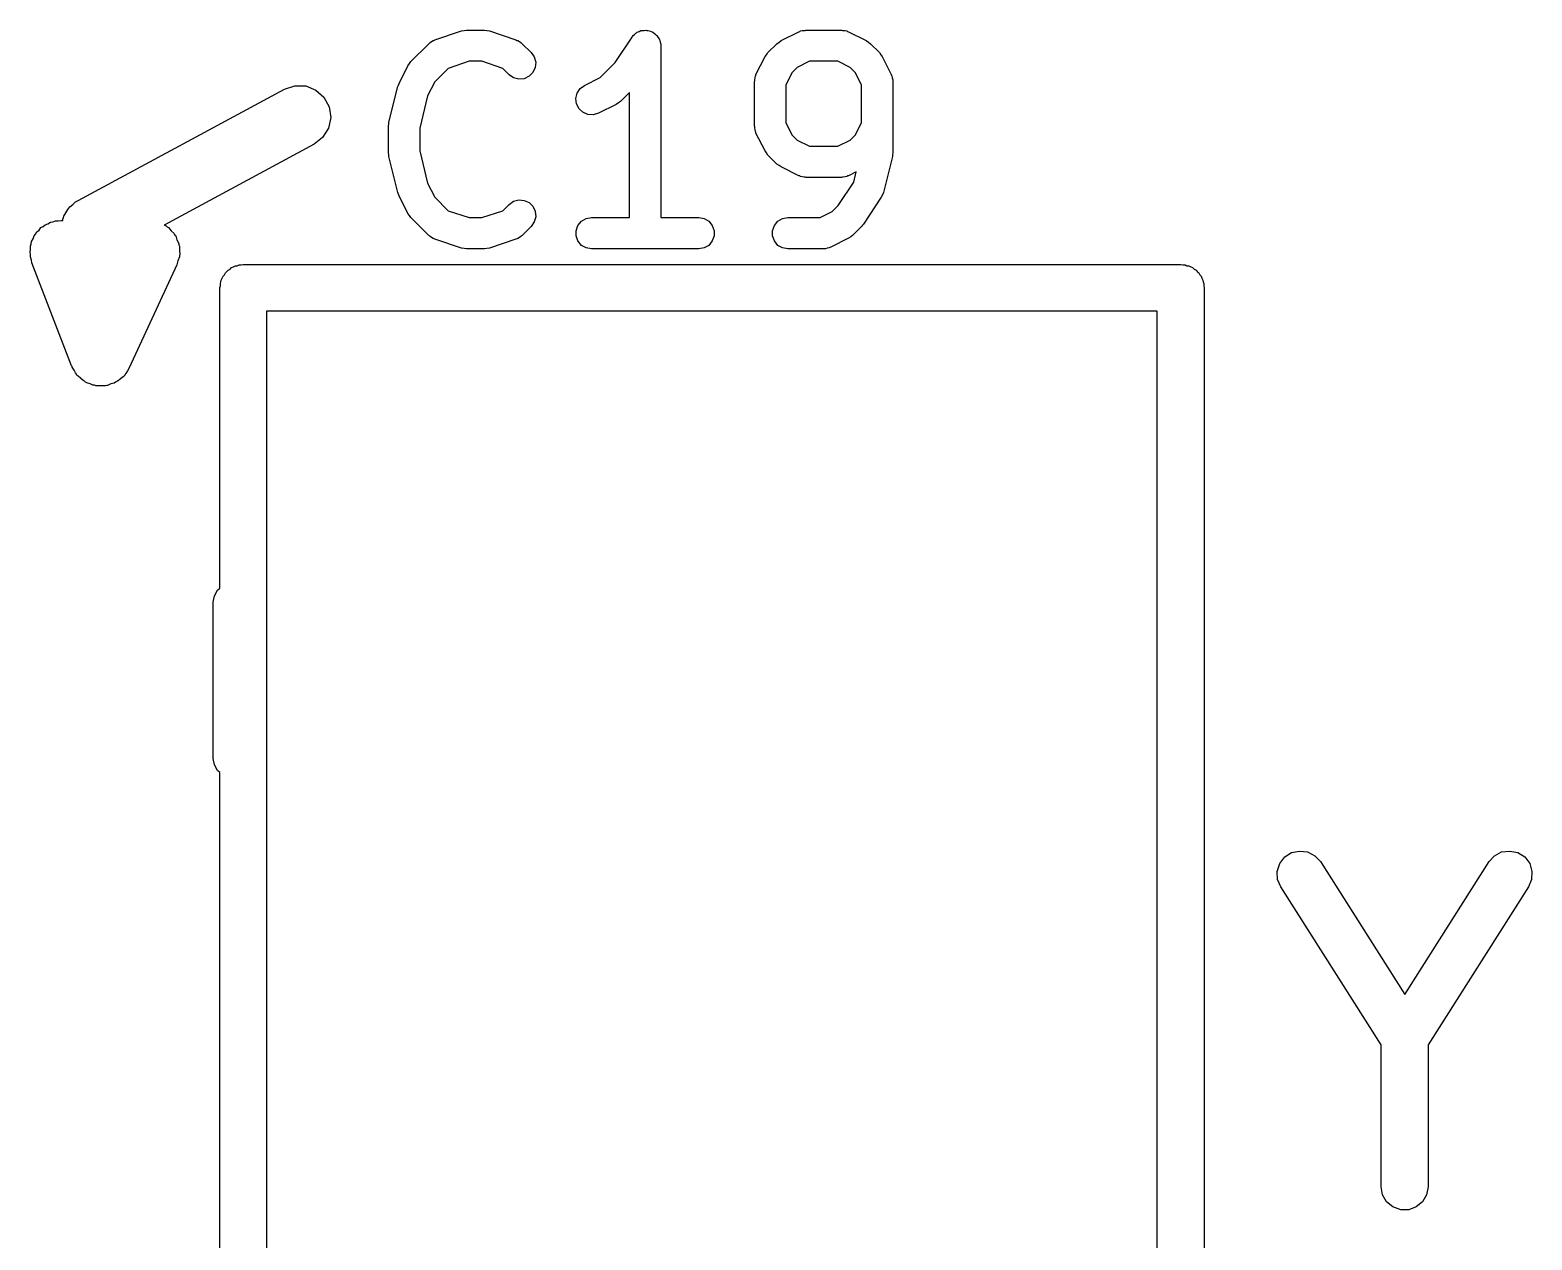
# Model space of a CAD drawing. Extents: x 83.4 to 168.1, y -157.3 to -85.4.
# Drawn here: x 140.333 to 145.139, y -107.853 to -103.982 of the extents above; entities that cross this region are included whole.
import ezdxf

# ---------------------------------------------------------------- set-up
doc = ezdxf.new("R2010")
doc.units = 0
doc.header["$MEASUREMENT"] = 0
doc.layers.add('BLACK', color=7, linetype='CONTINUOUS')

msp = doc.modelspace()

# ---------------------------------------------------------------- linework, layer by layer
at = {"layer": 'Black'}
for p, q in [((141.628, -104.013), (141.714, -103.985)), ((141.714, -103.985), (141.722, -103.984)), ((141.722, -103.984), (141.73, -103.982)), ((141.73, -103.982), (141.787, -103.982)), ((141.787, -103.982), (141.795, -103.984)), ((141.795, -103.984), (141.803, -103.985)), ((141.803, -103.985), (141.888, -104.013)), ((142.261, -104.003), (142.263, -104)), ((142.263, -104), (142.267, -103.996)), ((142.267, -103.996), (142.272, -103.992)), ((142.272, -103.992), (142.274, -103.991)), ((142.274, -103.991), (142.276, -103.989)), ((142.276, -103.989), (142.282, -103.987)), ((142.282, -103.987), (142.287, -103.984)), ((142.287, -103.984), (142.29, -103.984)), ((142.29, -103.984), (142.292, -103.983)), ((142.292, -103.983), (142.298, -103.983)), ((142.298, -103.983), (142.304, -103.982)), ((142.304, -103.982), (142.307, -103.983)), ((142.307, -103.983), (142.31, -103.983)), ((142.31, -103.983), (142.315, -103.985)), ((142.315, -103.985), (142.321, -103.987)), ((142.321, -103.987), (142.324, -103.988)), ((142.324, -103.988), (142.326, -103.989)), ((142.326, -103.989), (142.331, -103.993)), ((142.331, -103.993), (142.336, -103.996)), ((142.336, -103.996), (142.337, -103.998)), ((142.337, -103.998), (142.339, -104)), ((142.339, -104), (142.342, -104.005)), ((142.736, -104.016), (142.793, -103.988)), ((142.793, -103.988), (142.796, -103.987)), ((142.796, -103.987), (142.798, -103.985)), ((142.798, -103.985), (142.804, -103.984)), ((142.804, -103.984), (142.81, -103.983)), ((142.81, -103.983), (142.813, -103.983)), ((142.813, -103.983), (142.815, -103.982)), ((142.815, -103.982), (142.93, -103.982)), ((142.93, -103.982), (142.933, -103.983)), ((142.933, -103.983), (142.935, -103.983)), ((142.935, -103.983), (142.941, -103.984)), ((142.941, -103.984), (142.947, -103.985)), ((142.947, -103.985), (142.949, -103.987)), ((142.949, -103.987), (142.952, -103.988)), ((142.952, -103.988), (143.009, -104.016)), ((141.552, -104.083), (141.609, -104.026)), ((141.609, -104.026), (141.611, -104.024)), ((141.611, -104.024), (141.613, -104.022)), ((141.613, -104.022), (141.618, -104.019)), ((141.618, -104.019), (141.623, -104.016)), ((141.623, -104.016), (141.626, -104.015)), ((141.626, -104.015), (141.628, -104.013)), ((141.888, -104.013), (141.891, -104.015)), ((141.891, -104.015), (141.894, -104.016)), ((141.894, -104.016), (141.899, -104.019)), ((141.899, -104.019), (141.904, -104.022)), ((141.904, -104.022), (141.906, -104.024)), ((141.906, -104.024), (141.908, -104.026)), ((141.908, -104.026), (141.937, -104.054)), ((142.205, -104.086), (142.26, -104.005)), ((142.26, -104.005), (142.261, -104.003)), ((142.342, -104.005), (142.346, -104.01)), ((142.346, -104.01), (142.347, -104.013)), ((142.347, -104.013), (142.348, -104.015)), ((142.348, -104.015), (142.349, -104.021)), ((142.349, -104.021), (142.351, -104.027)), ((142.351, -104.027), (142.351, -104.03)), ((142.351, -104.03), (142.351, -104.032)), ((142.351, -104.032), (142.351, -104.582)), ((142.694, -104.054), (142.723, -104.026)), ((142.723, -104.026), (142.73, -104.021)), ((142.73, -104.021), (142.736, -104.016)), ((143.009, -104.016), (143.016, -104.021)), ((143.016, -104.021), (143.022, -104.026)), ((143.022, -104.026), (143.051, -104.054)), ((141.514, -104.153), (141.542, -104.096)), ((141.542, -104.096), (141.547, -104.089)), ((141.547, -104.089), (141.552, -104.083)), ((141.738, -104.082), (141.671, -104.105)), ((141.779, -104.082), (141.738, -104.082)), ((141.846, -104.105), (141.779, -104.082)), ((141.937, -104.054), (141.946, -104.068)), ((141.946, -104.068), (141.951, -104.085)), ((141.951, -104.085), (141.949, -104.102)), ((142.157, -104.134), (142.205, -104.086)), ((142.656, -104.124), (142.685, -104.067)), ((142.685, -104.067), (142.69, -104.061)), ((142.69, -104.061), (142.694, -104.054)), ((142.827, -104.082), (142.788, -104.102)), ((142.918, -104.082), (142.827, -104.082)), ((142.957, -104.102), (142.918, -104.082)), ((143.051, -104.054), (143.055, -104.061)), ((143.055, -104.061), (143.06, -104.067)), ((143.06, -104.067), (143.089, -104.124)), ((141.671, -104.105), (141.628, -104.148)), ((141.866, -104.125), (141.846, -104.105)), ((141.88, -104.135), (141.866, -104.125)), ((141.897, -104.139), (141.88, -104.135)), ((141.914, -104.138), (141.897, -104.139)), ((141.93, -104.13), (141.914, -104.138)), ((141.942, -104.118), (141.93, -104.13)), ((141.949, -104.102), (141.942, -104.118)), ((142.107, -104.159), (142.157, -104.134)), ((142.651, -104.147), (142.652, -104.144)), ((142.652, -104.141), (142.653, -104.135)), ((142.652, -104.144), (142.652, -104.141)), ((142.653, -104.135), (142.654, -104.129)), ((142.654, -104.129), (142.656, -104.127)), ((142.656, -104.127), (142.656, -104.124)), ((142.771, -104.119), (142.751, -104.158)), ((142.788, -104.102), (142.771, -104.119)), ((142.974, -104.119), (142.957, -104.102)), ((142.994, -104.158), (142.974, -104.119)), ((143.089, -104.124), (143.09, -104.127)), ((143.09, -104.127), (143.091, -104.129)), ((143.091, -104.129), (143.092, -104.135)), ((143.092, -104.135), (143.094, -104.141)), ((143.094, -104.141), (143.094, -104.144)), ((143.094, -104.144), (143.094, -104.147)), ((140.487, -104.527), (141.147, -104.171)), ((141.147, -104.171), (141.18, -104.16)), ((141.18, -104.16), (141.215, -104.161)), ((141.215, -104.161), (141.247, -104.174)), ((141.247, -104.174), (141.273, -104.197)), ((141.481, -104.277), (141.51, -104.163)), ((141.51, -104.163), (141.512, -104.158)), ((141.512, -104.158), (141.514, -104.153)), ((141.605, -104.193), (141.58, -104.296)), ((141.628, -104.148), (141.605, -104.193)), ((142.08, -104.201), (142.084, -104.184)), ((142.084, -104.184), (142.093, -104.169)), ((142.093, -104.169), (142.107, -104.159)), ((142.251, -104.182), (142.222, -104.211)), ((142.251, -104.582), (142.251, -104.182)), ((142.651, -104.289), (142.651, -104.147)), ((142.751, -104.158), (142.751, -104.278)), ((142.994, -104.278), (142.994, -104.158)), ((143.094, -104.147), (143.094, -104.375)), ((141.273, -104.197), (141.29, -104.228)), ((141.29, -104.228), (141.295, -104.262)), ((142.082, -104.218), (142.08, -104.201)), ((142.09, -104.234), (142.082, -104.218)), ((142.102, -104.245), (142.09, -104.234)), ((142.209, -104.22), (142.152, -104.248)), ((142.216, -104.215), (142.209, -104.22)), ((142.222, -104.211), (142.216, -104.215)), ((141.295, -104.262), (141.288, -104.296)), ((141.48, -104.289), (141.481, -104.283)), ((141.48, -104.375), (141.48, -104.289)), ((141.481, -104.283), (141.481, -104.277)), ((142.118, -104.252), (142.102, -104.245)), ((142.135, -104.253), (142.118, -104.252)), ((142.152, -104.248), (142.135, -104.253)), ((142.652, -104.292), (142.651, -104.289)), ((142.751, -104.278), (142.771, -104.317)), ((142.974, -104.317), (142.994, -104.278)), ((141.269, -104.326), (141.242, -104.347)), ((141.288, -104.296), (141.269, -104.326)), ((141.58, -104.296), (141.58, -104.369)), ((142.652, -104.295), (142.652, -104.292)), ((142.653, -104.301), (142.652, -104.295)), ((142.654, -104.307), (142.653, -104.301)), ((142.656, -104.309), (142.654, -104.307)), ((142.656, -104.312), (142.656, -104.309)), ((142.685, -104.369), (142.656, -104.312)), ((142.771, -104.317), (142.788, -104.334)), ((142.788, -104.334), (142.827, -104.354)), ((142.918, -104.354), (142.957, -104.334)), ((142.957, -104.334), (142.974, -104.317)), ((141.242, -104.347), (140.762, -104.606)), ((141.481, -104.381), (141.48, -104.375)), ((141.481, -104.387), (141.481, -104.381)), ((141.58, -104.369), (141.605, -104.472)), ((142.69, -104.375), (142.685, -104.369)), ((142.694, -104.382), (142.69, -104.375)), ((142.723, -104.411), (142.694, -104.382)), ((142.827, -104.354), (142.918, -104.354)), ((143.094, -104.375), (143.093, -104.381)), ((143.093, -104.381), (143.093, -104.387)), ((141.51, -104.502), (141.481, -104.387)), ((142.73, -104.415), (142.723, -104.411)), ((142.736, -104.42), (142.73, -104.415)), ((142.793, -104.448), (142.736, -104.42)), ((143.093, -104.387), (143.064, -104.502)), ((141.605, -104.472), (141.628, -104.517)), ((142.796, -104.449), (142.793, -104.448)), ((142.798, -104.451), (142.796, -104.449)), ((142.804, -104.452), (142.798, -104.451)), ((142.81, -104.453), (142.804, -104.452)), ((142.813, -104.453), (142.81, -104.453)), ((142.815, -104.454), (142.813, -104.453)), ((142.93, -104.454), (142.815, -104.454)), ((142.919, -104.543), (142.969, -104.469)), ((142.933, -104.453), (142.93, -104.454)), ((142.935, -104.453), (142.933, -104.453)), ((142.941, -104.452), (142.935, -104.453)), ((142.947, -104.451), (142.941, -104.452)), ((142.949, -104.449), (142.947, -104.451)), ((142.952, -104.448), (142.949, -104.449)), ((142.977, -104.436), (142.952, -104.448)), ((142.969, -104.469), (142.977, -104.436)), ((140.479, -104.532), (140.483, -104.53)), ((140.483, -104.53), (140.487, -104.527)), ((141.512, -104.507), (141.51, -104.502)), ((141.514, -104.512), (141.512, -104.507)), ((141.542, -104.569), (141.514, -104.512)), ((141.628, -104.517), (141.671, -104.56)), ((141.866, -104.54), (141.88, -104.53)), ((141.88, -104.53), (141.897, -104.525)), ((141.897, -104.525), (141.914, -104.527)), ((141.914, -104.527), (141.93, -104.534)), ((143.057, -104.517), (143, -104.603)), ((143.061, -104.509), (143.057, -104.517)), ((143.064, -104.502), (143.061, -104.509)), ((140.44, -104.582), (140.441, -104.578)), ((140.441, -104.578), (140.448, -104.567)), ((140.448, -104.567), (140.454, -104.556)), ((140.454, -104.556), (140.457, -104.552)), ((140.457, -104.552), (140.46, -104.548)), ((140.46, -104.548), (140.47, -104.54)), ((140.47, -104.54), (140.479, -104.532)), ((141.547, -104.575), (141.542, -104.569)), ((141.552, -104.582), (141.547, -104.575)), ((141.671, -104.56), (141.738, -104.582)), ((141.779, -104.582), (141.846, -104.56)), ((141.846, -104.56), (141.866, -104.54)), ((141.93, -104.534), (141.942, -104.546)), ((141.942, -104.546), (141.949, -104.562)), ((141.949, -104.562), (141.951, -104.58)), ((142.861, -104.582), (142.9, -104.563)), ((142.9, -104.563), (142.919, -104.543)), ((140.355, -104.628), (140.362, -104.622)), ((140.362, -104.622), (140.368, -104.614)), ((140.368, -104.614), (140.375, -104.611)), ((140.375, -104.611), (140.381, -104.605)), ((140.381, -104.605), (140.39, -104.602)), ((140.39, -104.602), (140.398, -104.597)), ((140.398, -104.597), (140.406, -104.596)), ((140.406, -104.596), (140.414, -104.593)), ((140.414, -104.593), (140.423, -104.593)), ((140.423, -104.593), (140.433, -104.591)), ((140.433, -104.591), (140.438, -104.591)), ((140.438, -104.587), (140.44, -104.582)), ((140.438, -104.591), (140.438, -104.587)), ((140.762, -104.606), (140.769, -104.609)), ((140.769, -104.609), (140.772, -104.612)), ((140.772, -104.612), (140.776, -104.614)), ((140.776, -104.614), (140.785, -104.624)), ((140.785, -104.624), (140.794, -104.633)), ((141.609, -104.639), (141.552, -104.582)), ((141.738, -104.582), (141.779, -104.582)), ((141.937, -104.611), (141.908, -104.639)), ((141.946, -104.596), (141.937, -104.611)), ((141.951, -104.58), (141.946, -104.596)), ((142.081, -104.624), (142.086, -104.607)), ((142.081, -104.641), (142.081, -104.624)), ((142.086, -104.607), (142.098, -104.594)), ((142.098, -104.594), (142.113, -104.585)), ((142.113, -104.585), (142.13, -104.582)), ((142.13, -104.582), (142.251, -104.582)), ((142.351, -104.582), (142.473, -104.582)), ((142.473, -104.582), (142.49, -104.585)), ((142.49, -104.585), (142.505, -104.594)), ((142.505, -104.594), (142.516, -104.607)), ((142.516, -104.607), (142.522, -104.624)), ((142.522, -104.624), (142.522, -104.641)), ((142.709, -104.624), (142.715, -104.607)), ((142.709, -104.641), (142.709, -104.624)), ((142.715, -104.607), (142.726, -104.594)), ((142.726, -104.594), (142.741, -104.585)), ((142.741, -104.585), (142.758, -104.582)), ((142.758, -104.582), (142.861, -104.582)), ((142.994, -104.611), (142.965, -104.639)), ((142.997, -104.606), (142.994, -104.611)), ((143, -104.603), (142.997, -104.606)), ((140.334, -104.674), (140.337, -104.666)), ((140.334, -104.683), (140.334, -104.674)), ((140.337, -104.666), (140.338, -104.659)), ((140.338, -104.659), (140.343, -104.65)), ((140.343, -104.65), (140.346, -104.641)), ((140.346, -104.641), (140.351, -104.635)), ((140.351, -104.635), (140.355, -104.628)), ((140.794, -104.633), (140.796, -104.638)), ((140.796, -104.638), (140.799, -104.641)), ((140.799, -104.641), (140.803, -104.653)), ((140.803, -104.653), (140.809, -104.665)), ((140.809, -104.665), (140.809, -104.669)), ((140.809, -104.669), (140.811, -104.674)), ((140.811, -104.674), (140.811, -104.687)), ((141.611, -104.641), (141.609, -104.639)), ((141.613, -104.643), (141.611, -104.641)), ((141.618, -104.646), (141.613, -104.643)), ((141.623, -104.649), (141.618, -104.646)), ((141.626, -104.65), (141.623, -104.649)), ((141.628, -104.651), (141.626, -104.65)), ((141.714, -104.68), (141.628, -104.651)), ((141.888, -104.651), (141.803, -104.68)), ((141.891, -104.65), (141.888, -104.651)), ((141.894, -104.649), (141.891, -104.65)), ((141.899, -104.646), (141.894, -104.649)), ((141.904, -104.643), (141.899, -104.646)), ((141.906, -104.641), (141.904, -104.643)), ((141.908, -104.639), (141.906, -104.641)), ((142.086, -104.657), (142.081, -104.641)), ((142.098, -104.671), (142.086, -104.657)), ((142.113, -104.679), (142.098, -104.671)), ((142.505, -104.671), (142.49, -104.679)), ((142.516, -104.657), (142.505, -104.671)), ((142.522, -104.641), (142.516, -104.657)), ((142.715, -104.657), (142.709, -104.641)), ((142.726, -104.671), (142.715, -104.657)), ((142.741, -104.679), (142.726, -104.671)), ((142.952, -104.648), (142.895, -104.677)), ((142.959, -104.644), (142.952, -104.648)), ((142.965, -104.639), (142.959, -104.644)), ((140.333, -104.693), (140.334, -104.683)), ((140.334, -104.701), (140.333, -104.693)), ((140.334, -104.708), (140.334, -104.701)), ((140.338, -104.718), (140.334, -104.708)), ((140.339, -104.727), (140.338, -104.718)), ((140.806, -104.721), (140.803, -104.733)), ((140.811, -104.708), (140.806, -104.721)), ((140.811, -104.687), (140.812, -104.699)), ((140.812, -104.699), (140.811, -104.704)), ((140.811, -104.704), (140.811, -104.708)), ((141.722, -104.681), (141.714, -104.68)), ((141.73, -104.682), (141.722, -104.681)), ((141.787, -104.682), (141.73, -104.682)), ((141.795, -104.681), (141.787, -104.682)), ((141.803, -104.68), (141.795, -104.681)), ((142.13, -104.682), (142.113, -104.679)), ((142.473, -104.682), (142.13, -104.682)), ((142.49, -104.679), (142.473, -104.682)), ((142.758, -104.682), (142.741, -104.679)), ((142.873, -104.682), (142.758, -104.682)), ((142.875, -104.682), (142.873, -104.682)), ((142.878, -104.682), (142.875, -104.682)), ((142.884, -104.68), (142.878, -104.682)), ((142.89, -104.679), (142.884, -104.68)), ((142.892, -104.678), (142.89, -104.679)), ((142.895, -104.677), (142.892, -104.678)), ((140.466, -105.057), (140.339, -104.727)), ((140.803, -104.733), (140.65, -105.063)), ((140.948, -104.776), (140.951, -104.77)), ((140.951, -104.77), (140.955, -104.765)), ((140.955, -104.765), (140.958, -104.759)), ((140.958, -104.759), (140.963, -104.755)), ((140.963, -104.755), (140.967, -104.75)), ((140.967, -104.75), (140.973, -104.747)), ((140.973, -104.747), (140.978, -104.742)), ((140.978, -104.742), (140.984, -104.74)), ((140.984, -104.74), (140.99, -104.737)), ((140.99, -104.737), (140.996, -104.736)), ((140.996, -104.736), (141.002, -104.733)), ((141.002, -104.733), (141.009, -104.733)), ((141.009, -104.733), (141.015, -104.732)), ((141.015, -104.732), (144.015, -104.732)), ((144.015, -104.732), (144.022, -104.733)), ((144.022, -104.733), (144.029, -104.733)), ((144.029, -104.733), (144.035, -104.736)), ((144.035, -104.736), (144.041, -104.737)), ((144.041, -104.737), (144.047, -104.74)), ((144.047, -104.74), (144.053, -104.742)), ((144.053, -104.742), (144.058, -104.747)), ((144.058, -104.747), (144.064, -104.75)), ((144.064, -104.75), (144.068, -104.755)), ((144.068, -104.755), (144.073, -104.759)), ((144.073, -104.759), (144.076, -104.765)), ((144.076, -104.765), (144.08, -104.77)), ((144.08, -104.77), (144.083, -104.776)), ((140.94, -104.807), (140.942, -104.801)), ((140.94, -105.768), (140.94, -104.807)), ((140.942, -104.794), (140.944, -104.788)), ((140.942, -104.801), (140.942, -104.794)), ((140.944, -104.788), (140.945, -104.782)), ((140.945, -104.782), (140.948, -104.776)), ((144.083, -104.776), (144.086, -104.782)), ((144.086, -104.782), (144.087, -104.788)), ((144.087, -104.788), (144.089, -104.794)), ((144.089, -104.794), (144.089, -104.801)), ((144.089, -104.801), (144.09, -104.807)), ((144.09, -104.807), (144.09, -109.807)), ((141.09, -104.882), (141.09, -109.732)), ((143.94, -104.882), (141.09, -104.882)), ((143.94, -109.732), (143.94, -104.882)), ((140.468, -105.059), (140.466, -105.057)), ((140.468, -105.061), (140.468, -105.059)), ((140.474, -105.07), (140.468, -105.061)), ((140.478, -105.079), (140.474, -105.07)), ((140.482, -105.083), (140.478, -105.079)), ((140.484, -105.087), (140.482, -105.083)), ((140.486, -105.088), (140.484, -105.087)), ((140.487, -105.09), (140.486, -105.088)), ((140.495, -105.096), (140.487, -105.09)), ((140.503, -105.103), (140.495, -105.096)), ((140.507, -105.106), (140.503, -105.103)), ((140.511, -105.109), (140.507, -105.106)), ((140.611, -105.107), (140.606, -105.109)), ((140.613, -105.105), (140.611, -105.107)), ((140.615, -105.105), (140.613, -105.105)), ((140.622, -105.098), (140.615, -105.105)), ((140.631, -105.092), (140.622, -105.098)), ((140.634, -105.088), (140.631, -105.092)), ((140.637, -105.084), (140.634, -105.088)), ((140.639, -105.082), (140.637, -105.084)), ((140.64, -105.081), (140.639, -105.082)), ((140.645, -105.072), (140.64, -105.081)), ((140.65, -105.063), (140.645, -105.072)), ((140.513, -105.11), (140.511, -105.109)), ((140.515, -105.111), (140.513, -105.11)), ((140.525, -105.114), (140.515, -105.111)), ((140.534, -105.118), (140.525, -105.114)), ((140.539, -105.118), (140.534, -105.118)), ((140.544, -105.12), (140.539, -105.118)), ((140.546, -105.12), (140.544, -105.12)), ((140.548, -105.121), (140.546, -105.12)), ((140.559, -105.12), (140.548, -105.121)), ((140.569, -105.121), (140.559, -105.12)), ((140.574, -105.12), (140.569, -105.121)), ((140.579, -105.119), (140.574, -105.12)), ((140.581, -105.119), (140.579, -105.119)), ((140.583, -105.118), (140.581, -105.119)), ((140.592, -105.114), (140.583, -105.118)), ((140.602, -105.112), (140.592, -105.114)), ((140.606, -105.109), (140.602, -105.112)), ((140.923, -105.792), (140.933, -105.774)), ((140.933, -105.774), (140.94, -105.768)), ((140.919, -105.813), (140.923, -105.792)), ((140.919, -106.313), (140.919, -105.813)), ((140.923, -106.333), (140.919, -106.313)), ((140.933, -106.351), (140.923, -106.333)), ((140.94, -106.358), (140.933, -106.351)), ((140.94, -109.807), (140.94, -106.358)), ((144.332, -106.649), (144.348, -106.628)), ((144.348, -106.628), (144.37, -106.614)), ((144.37, -106.614), (144.395, -106.609)), ((144.395, -106.609), (144.421, -106.612)), ((144.421, -106.612), (144.444, -106.624)), ((144.444, -106.624), (144.462, -106.643)), ((144.462, -106.643), (144.732, -107.068)), ((144.732, -107.068), (145.002, -106.643)), ((145.002, -106.643), (145.019, -106.624)), ((145.019, -106.624), (145.042, -106.612)), ((145.042, -106.612), (145.068, -106.609)), ((145.068, -106.609), (145.094, -106.614)), ((145.094, -106.614), (145.116, -106.628)), ((145.116, -106.628), (145.132, -106.649)), ((144.324, -106.674), (144.332, -106.649)), ((144.325, -106.7), (144.324, -106.674)), ((145.132, -106.649), (145.139, -106.674)), ((145.139, -106.674), (145.138, -106.7)), ((144.335, -106.724), (144.325, -106.7)), ((144.657, -107.229), (144.335, -106.724)), ((145.128, -106.724), (144.807, -107.229)), ((145.138, -106.7), (145.128, -106.724)), ((144.657, -107.683), (144.657, -107.229)), ((144.807, -107.229), (144.807, -107.683)), ((144.661, -107.709), (144.657, -107.683)), ((144.807, -107.683), (144.802, -107.709)), ((144.674, -107.732), (144.661, -107.709)), ((144.694, -107.748), (144.674, -107.732)), ((144.719, -107.757), (144.694, -107.748)), ((144.769, -107.748), (144.745, -107.757)), ((144.789, -107.732), (144.769, -107.748)), ((144.802, -107.709), (144.789, -107.732)), ((144.745, -107.757), (144.719, -107.757))]:
    msp.add_line(p, q, dxfattribs=at)

doc.saveas('drawing.dxf')
